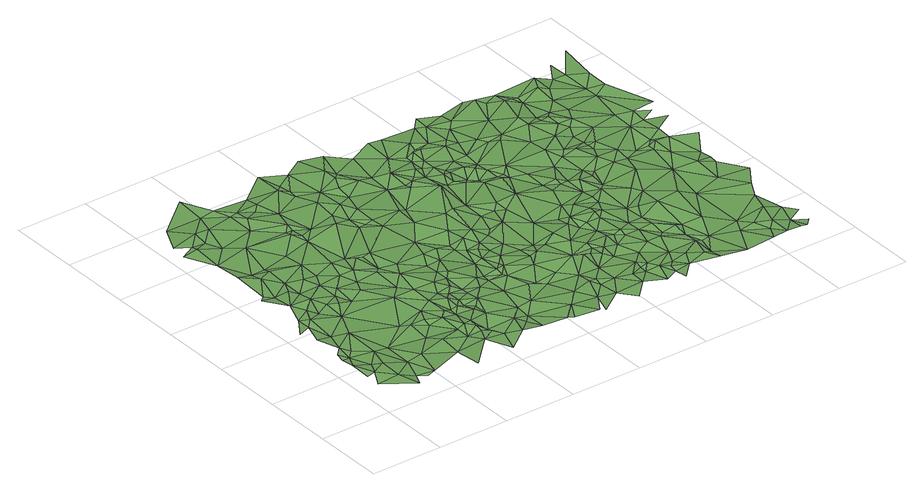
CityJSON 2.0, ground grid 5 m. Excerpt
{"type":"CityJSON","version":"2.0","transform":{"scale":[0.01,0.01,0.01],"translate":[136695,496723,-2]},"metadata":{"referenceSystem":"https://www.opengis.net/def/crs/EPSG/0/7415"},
"CityObjects":{
"plantcover1":{"type":"PlantCover","attributes":{"3df_class":"Forest","bgt_fysiekvoorkomen":"grasland agrarisch","bgt_status":"bestaand","identificatienamespace":"NL.IMGeo","begroeidterreindeeloptalud":"false","relatievehoogteligging":0,"aantal_punten":0},"geometry":[{"type":"MultiSurface","lod":"1","boundaries":[[[0,1,2]],[[0,3,4]],[[4,3,5]],[[6,1,0]],[[1,7,8]],[[7,9,8]],[[1,6,7]],[[0,4,10]],[[0,10,6]],[[7,11,9]],[[12,4,5]],[[13,11,7]],[[14,7,6]],[[15,11,16]],[[14,6,10]],[[7,14,13]],[[10,4,17]],[[17,4,12]],[[15,16,18]],[[19,18,20]],[[21,11,13]],[[10,17,14]],[[22,12,23]],[[11,21,16]],[[21,13,14]],[[17,12,22]],[[24,18,16]],[[24,20,18]],[[25,14,17]],[[14,25,21]],[[24,26,20]],[[22,27,17]],[[26,28,20]],[[16,29,24]],[[25,17,27]],[[16,21,29]],[[30,31,28]],[[31,30,32]],[[33,26,24]],[[29,33,24]],[[34,27,22]],[[35,28,26]],[[36,30,28]],[[37,21,25]],[[32,30,38]],[[33,35,26]],[[25,27,39]],[[40,32,38]],[[36,28,41]],[[29,21,37]],[[35,41,28]],[[33,29,42]],[[33,42,35]],[[43,40,44]],[[45,30,36]],[[44,40,38]],[[38,30,45]],[[46,47,43]],[[27,34,48]],[[39,49,25]],[[49,37,25]],[[29,50,42]],[[48,39,27]],[[47,46,51]],[[45,36,41]],[[42,52,35]],[[53,44,38]],[[50,29,54]],[[53,38,45]],[[41,35,55]],[[50,52,42]],[[46,43,56]],[[51,57,58]],[[59,45,41]],[[43,44,60]],[[61,44,53]],[[62,63,34]],[[46,64,51]],[[52,55,35]],[[58,57,65]],[[50,54,52]],[[41,55,59]],[[66,29,37]],[[34,67,48]],[[68,49,39]],[[56,64,46]],[[60,44,61]],[[48,69,39]],[[64,57,51]],[[29,66,54]],[[43,60,56]],[[70,52,54]],[[45,71,53]],[[72,37,49]],[[52,70,55]],[[67,34,63]],[[59,71,45]],[[69,68,39]],[[68,73,49]],[[71,61,53]],[[67,69,48]],[[55,74,59]],[[75,70,54]],[[72,49,73]],[[56,76,64]],[[64,76,57]],[[37,72,66]],[[70,77,55]],[[74,71,59]],[[73,68,78]],[[75,54,66]],[[57,79,65]],[[80,60,61]],[[77,74,55]],[[68,69,78]],[[61,71,80]],[[81,69,67]],[[63,82,67]],[[75,83,70]],[[73,78,72]],[[81,78,69]],[[83,77,70]],[[67,84,81]],[[57,76,79]],[[56,60,85]],[[84,67,82]],[[56,85,76]],[[82,63,86]],[[63,87,88]],[[72,78,89]],[[74,90,71]],[[79,91,65]],[[74,77,90]],[[84,92,81]],[[86,63,88]],[[93,75,66]],[[81,94,78]],[[95,66,72]],[[84,82,96]],[[93,83,75]],[[81,92,94]],[[96,82,86]],[[78,94,89]],[[89,95,72]],[[96,92,84]],[[97,77,83]],[[86,88,96]],[[80,98,60]],[[97,90,77]],[[95,99,66]],[[88,87,100]],[[89,94,101]],[[95,89,101]],[[79,76,102]],[[99,93,66]],[[80,71,103]],[[92,104,94]],[[92,96,105]],[[102,76,85]],[[85,60,106]],[[107,97,83]],[[107,83,93]],[[71,90,103]],[[108,101,94]],[[95,101,109]],[[79,110,91]],[[88,111,96]],[[60,98,106]],[[94,104,108]],[[105,104,92]],[[97,112,90]],[[101,108,109]],[[79,102,110]],[[113,99,95]],[[113,95,109]],[[98,80,103]],[[111,88,100]],[[93,99,114]],[[104,115,108]],[[111,105,96]],[[116,97,107]],[[85,117,102]],[[109,108,118]],[[114,107,93]],[[90,112,103]],[[97,119,112]],[[108,115,118]],[[97,116,119]],[[115,104,120]],[[120,104,105]],[[121,110,102]],[[109,122,113]],[[123,99,113]],[[118,122,109]],[[102,117,121]],[[124,117,85]],[[116,107,114]],[[85,106,124]],[[114,99,123]],[[125,118,115]],[[100,126,111]],[[98,103,127]],[[119,128,112]],[[115,120,125]],[[120,105,125]],[[106,98,129]],[[122,130,113]],[[127,129,98]],[[119,116,128]],[[131,126,100]],[[117,132,121]],[[133,122,118]],[[130,123,113]],[[116,114,134]],[[124,106,129]],[[128,135,112]],[[118,125,133]],[[110,121,136]],[[137,105,111]],[[116,135,128]],[[138,127,103]],[[125,105,137]],[[122,139,130]],[[135,116,134]],[[126,140,111]],[[122,133,139]],[[124,141,117]],[[129,127,138]],[[141,132,117]],[[103,112,142]],[[143,114,123]],[[121,132,144]],[[124,129,138]],[[131,140,126]],[[123,130,145]],[[111,140,137]],[[146,134,114]],[[145,130,139]],[[133,125,147]],[[136,121,144]],[[138,141,124]],[[123,145,143]],[[133,147,139]],[[114,143,146]],[[144,132,141]],[[112,135,148]],[[149,140,131]],[[103,142,138]],[[150,125,137]],[[125,150,147]],[[137,140,151]],[[152,145,139]],[[143,145,153]],[[152,139,147]],[[142,112,148]],[[154,135,134]],[[146,155,134]],[[153,145,152]],[[137,151,150]],[[140,149,156]],[[157,144,141]],[[158,141,138]],[[146,143,159]],[[143,153,159]],[[136,144,157]],[[151,140,156]],[[138,142,160]],[[147,150,161]],[[154,134,155]],[[152,147,161]],[[155,146,159]],[[156,149,162]],[[148,135,163]],[[138,160,158]],[[163,135,154]],[[161,164,152]],[[153,152,165]],[[166,150,151]],[[141,167,157]],[[159,153,165]],[[167,141,158]],[[161,150,168]],[[142,148,169]],[[170,136,157]],[[160,142,169]],[[155,159,171]],[[162,172,156]],[[164,165,152]],[[173,164,161]],[[168,150,166]],[[156,174,151]],[[154,155,171]],[[169,148,175]],[[173,161,168]],[[166,151,176]],[[175,148,163]],[[177,164,173]],[[177,165,164]],[[157,167,178]],[[171,159,179]],[[169,180,160]],[[181,169,175]],[[176,151,174]],[[159,165,179]],[[157,178,182]],[[180,158,160]],[[183,168,166]],[[170,157,182]],[[181,175,163]],[[184,154,171]],[[185,173,168]],[[172,186,156]],[[187,169,181]],[[185,177,173]],[[188,165,177]],[[158,189,167]],[[178,167,189]],[[180,169,187]],[[176,183,166]],[[174,156,186]],[[184,171,179]],[[190,188,177]],[[185,190,177]],[[158,180,189]],[[182,178,191]],[[163,154,192]],[[165,188,193]],[[193,179,165]],[[191,170,182]],[[194,168,183]],[[194,185,168]],[[178,189,191]],[[195,181,163]],[[196,188,190]],[[196,190,185]],[[197,154,184]],[[198,193,188]],[[199,183,176]],[[180,187,200]],[[184,179,201]],[[187,181,195]],[[200,189,180]],[[201,179,193]],[[202,198,188]],[[196,202,188]],[[203,204,186]],[[197,192,154]],[[176,174,205]],[[199,194,183]],[[195,163,192]],[[206,174,186]],[[207,193,198]],[[196,185,208]],[[201,193,207]],[[209,189,200]],[[197,184,201]],[[194,208,185]],[[207,198,202]],[[176,205,199]],[[206,205,174]],[[191,189,210]],[[202,196,211]],[[212,189,209]],[[204,213,186]],[[213,206,186]],[[207,202,211]],[[214,200,187]],[[207,215,201]],[[196,208,216]],[[195,192,217]],[[215,197,201]],[[211,196,216]],[[189,212,210]],[[214,187,195]],[[218,209,200]],[[208,194,219]],[[206,220,205]],[[206,213,220]],[[191,210,221]],[[222,192,197]],[[199,223,194]],[[224,207,211]],[[224,215,207]],[[209,218,212]],[[217,192,222]],[[213,204,225]],[[223,199,205]],[[216,208,219]],[[215,222,197]],[[220,213,225]],[[194,223,219]],[[214,195,217]],[[226,227,204]],[[200,214,218]],[[210,212,228]],[[229,205,220]],[[211,216,230]],[[218,228,212]],[[231,215,224]],[[216,219,230]],[[204,227,225]],[[229,220,225]],[[224,211,232]],[[210,233,221]],[[234,222,215]],[[210,228,233]],[[235,205,229]],[[223,205,235]],[[236,230,219]],[[232,211,230]],[[218,237,228]],[[238,215,231]],[[223,236,219]],[[214,217,239]],[[232,231,224]],[[238,234,215]],[[214,237,218]],[[225,227,240]],[[241,217,222]],[[232,238,231]],[[229,225,242]],[[239,217,241]],[[243,230,236]],[[229,244,235]],[[235,244,223]],[[228,237,245]],[[239,246,214]],[[245,233,228]],[[225,240,242]],[[234,241,222]],[[247,237,214]],[[248,236,223]],[[227,249,240]],[[234,238,250]],[[246,247,214]],[[244,229,251]],[[230,252,232]],[[223,244,253]],[[246,239,254]],[[251,229,255]],[[256,249,227]],[[243,236,248]],[[238,232,257]],[[230,243,252]],[[234,250,241]],[[255,229,242]],[[240,249,258]],[[259,248,223]],[[259,223,253]],[[254,247,246]],[[250,238,257]],[[240,258,242]],[[244,251,253]],[[241,254,239]],[[247,260,237]],[[257,232,261]],[[247,254,262]],[[232,252,261]],[[263,253,251]],[[237,260,245]],[[263,251,255]],[[258,249,264]],[[250,257,265]],[[256,266,249]],[[259,253,263]],[[242,258,264]],[[241,250,267]],[[254,241,268]],[[262,254,268]],[[266,264,249]],[[269,243,248]],[[270,247,262]],[[257,261,265]],[[243,269,252]],[[255,242,271]],[[256,272,266]],[[273,263,255]],[[268,241,267]],[[242,264,271]],[[267,250,274]],[[248,259,275]],[[276,259,263]],[[270,262,268]],[[277,247,270]],[[247,277,260]],[[250,265,278]],[[273,255,271]],[[272,279,266]],[[260,280,245]],[[261,252,281]],[[269,248,282]],[[267,283,268]],[[268,284,270]],[[276,263,273]],[[265,261,281]],[[285,252,269]],[[275,282,248]],[[283,267,286]],[[278,274,250]],[[287,288,272]],[[286,267,274]],[[275,259,276]],[[289,266,279]],[[290,264,266]],[[272,288,279]],[[284,268,291]],[[268,283,291]],[[277,270,284]],[[271,264,290]],[[288,289,279]],[[277,292,260]],[[293,283,286]],[[294,252,285]],[[295,285,269]],[[296,276,273]],[[295,269,282]],[[289,290,266]],[[286,274,297]],[[273,271,298]],[[265,281,278]],[[277,284,299]],[[252,294,281]],[[260,300,280]],[[299,284,291]],[[297,293,286]],[[291,283,301]],[[275,276,296]],[[301,283,293]],[[302,282,275]],[[303,296,273]],[[282,302,295]],[[277,304,292]],[[303,273,298]],[[260,292,305]],[[304,277,299]],[[290,298,271]],[[274,306,297]],[[307,289,288]],[[275,296,308]],[[285,295,294]],[[306,274,278]],[[260,305,300]],[[307,290,289]],[[308,296,303]],[[309,301,293]],[[310,302,275]],[[291,311,299]],[[309,293,297]],[[311,291,301]],[[292,304,312]],[[304,299,313]],[[314,295,302]],[[310,275,308]],[[278,281,315]],[[306,316,297]],[[294,295,317]],[[312,305,292]],[[307,288,318]],[[319,303,298]],[[312,304,313]],[[306,278,320]],[[308,303,319]],[[321,298,290]],[[301,309,311]],[[316,309,297]],[[314,302,310]],[[322,317,295]],[[322,295,314]],[[323,281,294]],[[320,278,315]],[[315,281,324]],[[318,288,325]],[[299,326,313]],[[319,298,321]],[[310,308,327]],[[316,306,328]],[[299,311,326]],[[328,306,320]],[[327,308,319]],[[329,290,307]],[[330,312,313]],[[324,281,331]],[[331,281,323]],[[332,314,310]],[[330,305,312]],[[309,333,311]],[[316,333,309]],[[320,315,324]],[[329,321,290]],[[332,322,314]],[[332,310,327]],[[307,318,329]],[[334,319,321]],[[335,300,305]],[[328,320,336]],[[328,333,316]],[[336,320,324]],[[313,326,330]],[[294,317,337]],[[317,322,338]],[[325,339,318]],[[327,319,340]],[[333,341,311]],[[323,294,337]],[[326,311,341]],[[338,322,332]],[[340,319,334]],[[329,318,339]],[[328,336,342]],[[342,336,324]],[[333,328,342]],[[321,343,334]],[[305,330,335]],[[344,324,331]],[[345,317,338]],[[332,327,346]],[[321,329,343]],[[340,347,327]],[[324,344,342]],[[331,323,348]],[[345,337,317]],[[330,326,349]],[[339,325,350]],[[338,332,346]],[[346,327,347]],[[329,339,351]],[[352,340,334]],[[341,353,326]],[[344,331,354]],[[348,323,337]],[[343,352,334]],[[331,348,354]],[[351,343,329]],[[353,349,326]],[[355,330,349]],[[339,356,351]],[[340,357,347]],[[335,330,355]],[[341,333,358]],[[357,340,352]],[[359,345,338]],[[356,339,350]],[[351,356,343]],[[333,342,360]],[[347,361,346]],[[343,357,352]],[[362,348,337]],[[363,353,341]],[[359,338,346]],[[354,348,362]],[[359,337,345]],[[342,344,364]],[[356,357,343]],[[365,349,353]],[[344,354,364]],[[362,337,366]],[[355,367,335]],[[349,365,355]],[[359,366,337]],[[341,358,363]],[[347,368,361]],[[360,358,333]],[[354,362,364]],[[357,368,347]],[[365,353,363]],[[346,361,369]],[[370,359,346]],[[356,371,357]],[[366,359,372]],[[355,373,367]],[[362,366,374]],[[355,365,375]],[[350,376,356]],[[364,377,342]],[[364,362,374]],[[366,372,378]],[[379,360,342]],[[373,355,375]],[[372,359,370]],[[371,368,357]],[[370,346,369]],[[378,374,366]],[[369,361,368]],[[380,363,358]],[[342,377,379]],[[358,360,380]],[[356,381,371]],[[350,382,376]],[[365,363,383]],[[372,384,378]],[[376,381,356]],[[364,374,385]],[[384,374,378]],[[375,365,383]],[[364,385,377]],[[363,380,383]],[[379,380,360]],[[368,371,386]],[[387,372,370]],[[369,368,386]],[[372,388,384]],[[389,373,375]],[[384,390,374]],[[387,370,369]],[[391,376,382]],[[385,374,390]],[[377,385,392]],[[376,393,381]],[[376,391,393]],[[381,394,371]],[[387,388,372]],[[379,395,380]],[[396,379,377]],[[385,397,392]],[[371,394,386]],[[398,391,382]],[[383,399,375]],[[388,390,384]],[[385,390,397]],[[377,392,396]],[[380,400,383]],[[389,375,399]],[[401,393,391]],[[401,391,398]],[[402,381,393]],[[400,380,395]],[[403,369,386]],[[395,379,396]],[[392,397,404]],[[405,397,390]],[[369,403,387]],[[401,402,393]],[[406,396,392]],[[398,407,401]],[[387,408,388]],[[388,409,390]],[[410,397,405]],[[411,399,383]],[[410,404,397]],[[406,392,404]],[[412,407,398]],[[403,386,394]],[[394,381,413]],[[405,390,409]],[[400,414,383]],[[408,409,388]],[[402,413,381]],[[414,411,383]],[[396,415,395]],[[410,405,416]],[[403,408,387]],[[395,417,400]],[[416,404,410]],[[418,407,412]],[[405,409,416]],[[401,407,419]],[[401,419,402]],[[420,417,395]],[[415,420,395]],[[421,396,406]],[[411,422,399]],[[415,396,421]],[[407,418,423]],[[424,409,408]],[[394,425,403]],[[406,404,426]],[[404,416,426]],[[427,417,420]],[[414,422,411]],[[415,427,420]],[[400,417,428]],[[413,402,419]],[[419,407,429]],[[400,428,414]],[[394,413,430]],[[408,403,431]],[[394,430,425]],[[426,421,406]],[[432,417,427]],[[431,424,408]],[[433,427,415]],[[415,421,433]],[[434,422,414]],[[432,428,417]],[[428,434,414]],[[409,435,416]],[[433,432,427]],[[421,426,433]],[[403,425,436]],[[437,422,434]],[[424,435,409]],[[428,437,434]],[[403,438,431]],[[403,436,438]],[[439,424,431]],[[435,426,416]],[[432,433,440]],[[441,424,439]],[[442,428,432]],[[436,425,443]],[[425,430,444]],[[445,439,431]],[[431,438,445]],[[428,446,437]],[[440,442,432]],[[447,422,437]],[[433,426,448]],[[441,435,424]],[[441,439,445]],[[438,436,449]],[[443,425,444]],[[446,428,442]],[[448,440,433]],[[450,436,443]],[[451,445,438]],[[449,436,450]],[[435,448,426]],[[445,451,441]],[[438,449,451]],[[446,447,437]],[[452,446,442]],[[453,435,441]],[[451,453,441]],[[454,442,440]],[[447,446,452]],[[448,454,440]],[[453,455,435]],[[451,449,456]],[[448,435,457]],[[458,452,442]],[[455,457,435]],[[459,447,452]],[[458,442,454]],[[457,454,448]],[[458,459,452]],[[453,460,455]],[[455,461,457]],[[462,454,457]],[[459,458,463]],[[464,458,454]],[[459,463,465]],[[454,462,464]],[[458,466,463]],[[466,458,464]],[[463,466,467]]]}]}
},
"vertices":[
[177,375,109],[127,525,100],[127,375,95],[127,275,91],[277,275,102],[327,125,100],[227,475,94],[177,625,85],[127,625,88],[127,675,100],[277,425,110],[177,725,106],[377,225,81],[227,675,91],[327,575,101],[127,875,110],[227,875,93],[427,375,85],[177,1025,104],[77,975,115],[177,1125,101],[327,825,106],[477,175,107],[427,175,88],[227,1075,117],[427,575,87],[277,1175,113],[527,375,104],[227,1275,113],[427,1025,90],[227,1425,97],[127,1425,114],[177,1475,97],[327,1125,93],[727,275,94],[377,1275,109],[327,1425,105],[627,725,92],[277,1625,113],[677,525,88],[177,1725,112],[377,1375,93],[427,1175,98],[177,1925,96],[277,1725,92],[377,1525,95],[177,2125,114],[77,2125,99],[727,425,113],[677,675,106],[477,1125,116],[177,2175,103],[527,1225,96],[377,1675,105],[577,1125,91],[527,1375,98],[327,2075,89],[277,2275,114],[77,2225,110],[477,1475,111],[427,1975,107],[377,1725,93],[727,75,115],[927,275,111],[277,2175,97],[177,2425,96],[777,975,115],[877,375,98],[777,625,89],[877,475,100],[577,1275,106],[577,1625,102],[827,775,101],[777,675,108],[577,1475,96],[677,1175,108],[377,2275,107],[677,1375,112],[877,625,108],[427,2425,94],[577,1775,88],[927,475,123],[977,375,102],[727,1275,96],[977,425,118],[577,2125,96],[1027,325,108],[1027,125,88],[1077,275,95],[927,675,116],[727,1525,110],[427,2625,111],[977,475,123],[877,1075,102],[977,625,94],[927,825,112],[1027,375,90],[777,1375,113],[727,1925,112],[927,975,116],[1177,225,107],[977,675,99],[577,2325,97],[777,1825,96],[1077,575,118],[1127,525,97],[727,1975,98],[877,1275,110],[1027,675,111],[1027,775,117],[527,2425,107],[1227,375,98],[827,1525,98],[1027,875,100],[977,1175,112],[1077,675,95],[927,1325,94],[627,2225,117],[1077,725,110],[877,1475,112],[1127,625,96],[627,2325,107],[1077,825,106],[1077,975,112],[777,2025,116],[1177,675,110],[1277,325,78],[777,1875,107],[927,1475,99],[777,1975,99],[1127,875,116],[1327,225,83],[727,2275,99],[1177,775,97],[1027,1275,112],[977,1475,111],[777,2425,91],[1327,475,86],[877,1925,94],[1177,825,97],[1327,375,75],[827,2175,98],[1027,1875,105],[1177,1075,98],[777,2325,109],[1177,975,101],[1177,1175,90],[1277,775,103],[1127,1775,88],[1477,175,107],[1377,675,87],[1427,475,99],[1327,875,102],[1227,1025,112],[1277,1425,95],[1227,1275,107],[1577,275,111],[977,2375,110],[1077,2125,110],[1277,1175,97],[1077,1975,92],[1377,825,85],[1527,175,92],[1227,1675,108],[1377,875,89],[1427,1025,85],[1527,625,103],[1027,2275,97],[1477,775,107],[1127,1875,91],[977,2575,104],[1327,1275,108],[1677,125,111],[1477,825,91],[1677,375,116],[1177,1775,88],[1627,575,91],[1477,875,105],[1027,2325,106],[1427,1225,85],[1177,2025,106],[1227,1775,103],[1027,2425,93],[1577,625,90],[1427,1275,88],[1527,875,111],[1777,275,89],[1227,1925,108],[1477,1025,105],[1177,2225,96],[1527,925,100],[1127,2475,112],[1427,1625,85],[1477,1175,88],[1677,775,110],[1427,1775,94],[1577,975,115],[1527,1425,88],[1527,1125,104],[1727,625,108],[1277,2075,94],[1527,1275,108],[1577,1075,100],[1727,125,94],[1877,225,104],[1827,525,102],[1827,425,112],[1577,1175,105],[1727,875,104],[1277,2175,114],[1327,2375,116],[1677,1075,108],[1327,2275,116],[1877,375,93],[1527,2025,81],[1627,1325,107],[1727,975,95],[1477,1775,77],[1427,2175,111],[1777,875,119],[1877,425,107],[1277,2575,104],[1627,1575,97],[1927,725,105],[1677,1225,96],[1977,375,99],[1977,125,96],[2077,225,112],[1377,2325,99],[1977,525,98],[1827,975,91],[1727,1275,95],[1827,1275,111],[1427,2525,107],[1677,1575,115],[1977,675,117],[1877,925,105],[1527,2175,89],[1777,1425,95],[1627,1925,110],[2077,325,115],[1777,1825,114],[2177,425,113],[1977,975,123],[2027,675,106],[1577,2425,83],[1627,1975,97],[1627,2125,111],[2027,875,101],[2177,325,97],[1777,1575,96],[2077,625,113],[1977,1175,97],[2077,725,101],[1677,1975,111],[2127,575,99],[2227,175,96],[1877,1425,94],[2177,375,100],[2077,775,114],[1727,2275,102],[1927,1375,112],[1727,2025,98],[2127,675,116],[2227,375,114],[1927,1475,113],[2277,325,99],[1827,1825,96],[1777,1975,98],[2127,1025,106],[1777,2075,108],[2277,525,95],[2327,225,92],[2227,675,95],[1927,1775,105],[2227,875,93],[2227,775,109],[1827,2175,90],[2027,1725,92],[2327,275,104],[1727,2475,110],[2077,1475,118],[2177,975,84],[1877,1925,107],[1827,2075,93],[2127,1125,87],[1877,1825,106],[2327,125,106],[2427,225,107],[2377,325,93],[2427,425,91],[1877,2025,107],[1827,2225,95],[1927,1925,104],[2227,1225,100],[2177,1075,111],[2277,775,100],[1977,1825,79],[2377,575,111],[1877,2125,105],[1827,2475,100],[1927,1975,91],[2227,975,105],[2327,725,102],[1877,2225,114],[1927,2325,112],[2027,1775,80],[2477,325,113],[2327,775,115],[2027,1925,104],[2327,975,103],[2027,2025,94],[1927,2275,89],[1927,2225,116],[2327,1025,121],[2127,1675,111],[2077,1875,104],[2277,1175,113],[2577,275,108],[2427,725,102],[2127,1725,95],[2477,575,112],[2327,1075,119],[2277,1375,114],[2177,1675,95],[2627,175,111],[2077,2175,111],[2427,825,100],[2127,1825,93],[2627,425,98],[2027,2275,98],[2277,1475,100],[2377,1025,112],[2127,1925,84],[2527,625,93],[2077,2475,88],[2177,1725,93],[2427,1275,97],[2427,1125,101],[2627,275,93],[2527,725,112],[2127,2025,100],[2227,1775,112],[2627,525,90],[2277,1625,107],[2427,1175,112],[2527,975,92],[2527,825,100],[2377,1425,99],[2127,2225,110],[2825,175,81],[2677,425,78],[2627,625,108],[2177,2175,95],[2377,1475,110],[2127,2425,104],[2725,425,92],[2677,625,94],[2327,2075,94],[2527,1225,107],[2377,2025,113],[2577,925,113],[2427,1425,101],[2277,2125,107],[2477,1625,84],[2227,2325,99],[2477,1375,116],[2127,2525,111],[2725,925,95],[2725,1075,92],[2677,1125,104],[2825,625,94],[2577,1275,92],[2277,2475,99],[2577,1475,95],[2277,2375,113],[2925,375,81],[2527,1775,111],[2577,1375,105],[2527,1925,94],[2427,2075,111],[2975,475,81],[3025,175,97],[2477,2275,93],[2627,1425,95],[2577,1675,92],[2875,925,107],[2825,1275,109],[2775,1425,105],[2477,2525,98],[2725,1525,115],[3075,275,87],[2627,1725,102],[3025,375,99],[2975,875,79],[2627,2075,109],[2677,1875,103],[2677,1675,114],[3125,175,105],[2527,2475,121],[2627,2175,107],[3125,325,106],[3175,475,107],[3025,1175,83],[2775,1725,95],[2775,1625,97],[2775,1825,84],[3225,275,91],[2875,1425,93],[2875,1525,106],[2775,1675,99],[2577,2425,101],[3225,175,98],[3225,625,95],[2677,2375,108],[2775,1975,108],[2825,1675,109],[2725,2125,90],[3275,175,90],[3275,425,91],[2725,2075,97],[2825,1925,87],[2677,2475,95],[3325,225,87],[2975,1475,83],[3175,925,92],[2925,1825,97],[2775,2075,108],[2775,2325,79],[3325,325,104],[3275,725,115],[3075,1425,81],[2825,2125,91],[2875,1975,106],[2725,2375,102],[3125,1725,78],[3175,1125,110],[2775,2375,89],[3125,1325,95],[3075,1475,82],[2925,2075,101],[3125,1525,82],[2925,2225,91],[3275,1075,92],[3375,875,109],[3125,1475,100],[2925,2375,109],[2975,2475,109],[3125,1875,86],[3275,1225,88],[3275,1125,101],[3225,1475,92],[2975,2325,105],[3225,1575,99],[3175,2125,80],[3225,1725,86],[3375,1375,114],[3225,1825,100],[3175,2225,78],[3075,2425,83],[3375,1675,85],[3325,1775,94],[3375,1825,110],[3175,2425,79],[3275,2175,101],[3175,2575,73],[3275,2325,106],[3325,2625,94]
]}
